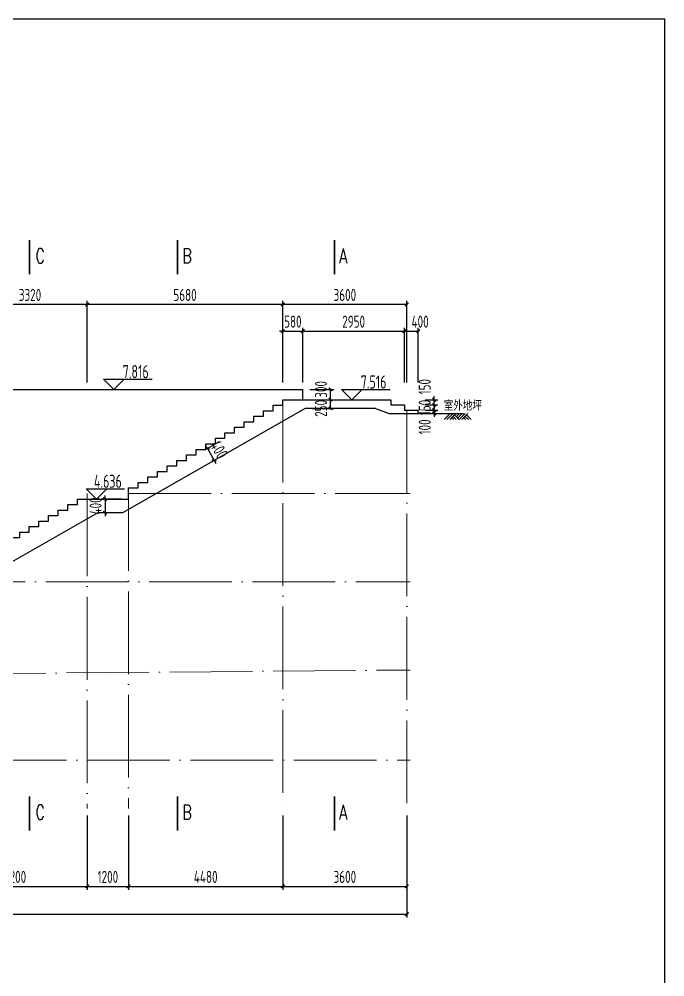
# Model space of a CAD drawing. Header units: millimetres. Extents: x -897614 to 191467, y -439928 to 101803.
# Drawn here: x 18604 to 37350, y -221105 to -193327 of the extents above; entities that cross this region are included whole.
import ezdxf

# ---------------------------------------------------------------- set-up
doc = ezdxf.new("R2010")
doc.units = ezdxf.units.MM
doc.header["$LTSCALE"] = 1000
doc.linetypes.add('ACAD_ISO04W100', pattern=[30, 24, -3, 0, -3])
for name, color, linetype in [('DIM_ELEV', 3, 'Continuous'), ('DIM_LEAD', 3, 'Continuous'), ('DIM_SYMB', 3, 'Continuous'), ('DMX', 7, 'Continuous'), ('gps', 233, 'Continuous'), ('JGKX', 7, 'Continuous')]:
    doc.layers.add(name, color=color, linetype=linetype)
doc.layers.add('DOTE', color=8, linetype='ACAD_ISO04W100', lineweight=9)
doc.layers.add('WALL', color=6, linetype='Continuous', lineweight=30)
doc.layers.add('DY', color=1, linetype='Continuous', plot=False)
doc.styles.add('_TCH_LABEL', font='COMPLEX', dxfattribs={"bigfont": 'GBCBIG'})
doc.styles.add('GPS', font='txt1.shx', dxfattribs={"width": 0.8, "bigfont": 'hztxt.shx'})
doc.styles.add('TSSD', font='tssdeng.shx', dxfattribs={"width": 0.7, "bigfont": 'tssdchn.shx'})
doc.dimstyles.new('TSD', dxfattribs={"dimtxt": 350, "dimasz": 100, "dimexe": 100, "dimexo": 200, "dimgap": 100, "dimtad": 1, "dimdec": 0, "dimzin": 0, "dimdsep": 46, "dimtxsty": 'TSSD', "dimblk": 'ARCHTICK', "dimcen": 0.09, "dimclrt": 7, "dimazin": 2, "dimtfac": 1, "dimtdec": 0, "dimtix": 1, "dimtmove": 2, "dimatfit": 3, "dimfxl": 0, "dimtolj": 1, "dimtzin": 0, "dimarcsym": 0})

# ---------------------------------------------------------------- blocks, each defined once
blk = doc.blocks.new('_ArchTick')
at = {"color": 0, "linetype": 'ByBlock', "const_width": 0.4}
blk.add_lwpolyline([(-0.5, -0.5), (0.5, 0.5)], dxfattribs=at)
blk = doc.blocks.new('*D70')
at = {"layer": 'Defpoints', "color": 0, "transparency": 16777216}
for p in [(16380, -216224), (20580, -216224), (20580, -218482)]:
    blk.add_point(p, dxfattribs=at)
at = {"layer": 'DIM_LEAD', "color": 0, "lineweight": -2, "transparency": 16777216}
for p, q in [((16380, -216424), (16380, -218582)), ((20580, -216424), (20580, -218582)), ((16380, -218482), (20580, -218482))]:
    blk.add_line(p, q, dxfattribs=at)
at = {"layer": 'DIM_LEAD', "color": 0, "lineweight": -2, "transparency": 16777216, "xscale": 100, "yscale": 100, "zscale": 100, "rotation": 180}
blk.add_blockref('_ArchTick', (16380, -218482), dxfattribs=at)
at = {"layer": 'DIM_LEAD', "color": 0, "lineweight": -2, "transparency": 16777216, "xscale": 100, "yscale": 100, "zscale": 100}
blk.add_blockref('_ArchTick', (20580, -218482), dxfattribs=at)
at = {"layer": 'DIM_LEAD', "color": 7, "transparency": 16777216, "insert": (18480, -218207), "char_height": 350, "attachment_point": 5, "style": 'TSSD'}
blk.add_mtext('\\A1;4200', dxfattribs=at)
blk = doc.blocks.new('*D71')
at = {"layer": 'Defpoints', "color": 0, "transparency": 16777216}
for p in [(20580, -216224), (21780, -216224), (21780, -218482)]:
    blk.add_point(p, dxfattribs=at)
at = {"layer": 'DIM_LEAD', "color": 0, "lineweight": -2, "transparency": 16777216}
for p, q in [((20580, -216424), (20580, -218582)), ((21780, -216424), (21780, -218582)), ((20580, -218482), (21780, -218482))]:
    blk.add_line(p, q, dxfattribs=at)
at = {"layer": 'DIM_LEAD', "color": 0, "lineweight": -2, "transparency": 16777216, "xscale": 100, "yscale": 100, "zscale": 100, "rotation": 180}
blk.add_blockref('_ArchTick', (20580, -218482), dxfattribs=at)
at = {"layer": 'DIM_LEAD', "color": 0, "lineweight": -2, "transparency": 16777216, "xscale": 100, "yscale": 100, "zscale": 100}
blk.add_blockref('_ArchTick', (21780, -218482), dxfattribs=at)
at = {"layer": 'DIM_LEAD', "color": 7, "transparency": 16777216, "insert": (21180, -218207), "char_height": 350, "attachment_point": 5, "style": 'TSSD'}
blk.add_mtext('\\A1;1200', dxfattribs=at)
blk = doc.blocks.new('*D72')
at = {"layer": 'Defpoints', "color": 0, "transparency": 16777216}
for p in [(21780, -216224), (26260, -216224), (26260, -218482)]:
    blk.add_point(p, dxfattribs=at)
at = {"layer": 'DIM_LEAD', "color": 0, "lineweight": -2, "transparency": 16777216}
for p, q in [((21780, -216424), (21780, -218582)), ((26260, -216424), (26260, -218582)), ((21780, -218482), (26260, -218482))]:
    blk.add_line(p, q, dxfattribs=at)
at = {"layer": 'DIM_LEAD', "color": 0, "lineweight": -2, "transparency": 16777216, "xscale": 100, "yscale": 100, "zscale": 100, "rotation": 180}
blk.add_blockref('_ArchTick', (21780, -218482), dxfattribs=at)
at = {"layer": 'DIM_LEAD', "color": 0, "lineweight": -2, "transparency": 16777216, "xscale": 100, "yscale": 100, "zscale": 100}
blk.add_blockref('_ArchTick', (26260, -218482), dxfattribs=at)
at = {"layer": 'DIM_LEAD', "color": 7, "transparency": 16777216, "insert": (24020, -218207), "char_height": 350, "attachment_point": 5, "style": 'TSSD'}
blk.add_mtext('\\A1;4480', dxfattribs=at)
blk = doc.blocks.new('*D73')
at = {"layer": 'Defpoints', "color": 0, "transparency": 16777216}
for p in [(26260, -216224), (29860, -216224), (29860, -218482)]:
    blk.add_point(p, dxfattribs=at)
at = {"layer": 'DIM_LEAD', "color": 0, "lineweight": -2, "transparency": 16777216}
for p, q in [((26260, -216424), (26260, -218582)), ((29860, -216424), (29860, -218582)), ((26260, -218482), (29860, -218482))]:
    blk.add_line(p, q, dxfattribs=at)
at = {"layer": 'DIM_LEAD', "color": 0, "lineweight": -2, "transparency": 16777216, "xscale": 100, "yscale": 100, "zscale": 100, "rotation": 180}
blk.add_blockref('_ArchTick', (26260, -218482), dxfattribs=at)
at = {"layer": 'DIM_LEAD', "color": 0, "lineweight": -2, "transparency": 16777216, "xscale": 100, "yscale": 100, "zscale": 100}
blk.add_blockref('_ArchTick', (29860, -218482), dxfattribs=at)
at = {"layer": 'DIM_LEAD', "color": 7, "transparency": 16777216, "insert": (28060, -218207), "char_height": 350, "attachment_point": 5, "style": 'TSSD'}
blk.add_mtext('\\A1;3600', dxfattribs=at)
blk = doc.blocks.new('*D74')
at = {"layer": 'Defpoints', "color": 0, "transparency": 16777216}
for p in [(-26300, -216224), (29860, -216224), (29860, -219287)]:
    blk.add_point(p, dxfattribs=at)
at = {"layer": 'DIM_LEAD', "color": 0, "lineweight": -2, "transparency": 16777216}
for p, q in [((-26300, -216424), (-26300, -219387)), ((29860, -216424), (29860, -219387)), ((-26300, -219287), (29860, -219287))]:
    blk.add_line(p, q, dxfattribs=at)
at = {"layer": 'DIM_LEAD', "color": 0, "lineweight": -2, "transparency": 16777216, "xscale": 100, "yscale": 100, "zscale": 100, "rotation": 180}
blk.add_blockref('_ArchTick', (-26300, -219287), dxfattribs=at)
at = {"layer": 'DIM_LEAD', "color": 0, "lineweight": -2, "transparency": 16777216, "xscale": 100, "yscale": 100, "zscale": 100}
blk.add_blockref('_ArchTick', (29860, -219287), dxfattribs=at)
at = {"layer": 'DIM_LEAD', "color": 7, "transparency": 16777216, "insert": (1780, -219012), "char_height": 350, "attachment_point": 5, "style": 'TSSD'}
blk.add_mtext('\\A1;56160', dxfattribs=at)
blk = doc.blocks.new('*D120')
at = {"layer": 'Defpoints', "color": 0, "transparency": 16777216}
for p in [(21780, -207246), (21097, -207646), (21780, -207646)]:
    blk.add_point(p, dxfattribs=at)
at = {"layer": 'DIM_LEAD', "color": 0, "lineweight": -2, "transparency": 16777216}
for p, q in [((21097, -207246), (21097, -207146)), ((21580, -207246), (20997, -207246)), ((21097, -207246), (21097, -207646)), ((21580, -207646), (20997, -207646)), ((21097, -207646), (21097, -207746))]:
    blk.add_line(p, q, dxfattribs=at)
at = {"layer": 'DIM_LEAD', "color": 0, "lineweight": -2, "transparency": 16777216, "xscale": 100, "yscale": 100, "zscale": 100}
for p, rotation in [((21097, -207246), 270), ((21097, -207646), 90)]:
    blk.add_blockref('_ArchTick', p, dxfattribs=dict(at, rotation=rotation))
at = {"layer": 'DIM_LEAD', "color": 7, "transparency": 16777216, "insert": (20822, -207446), "char_height": 350, "attachment_point": 5, "rotation": 90, "style": 'TSSD'}
blk.add_mtext('\\A1;400', dxfattribs=at)
blk = doc.blocks.new('*D121')
at = {"layer": 'Defpoints', "color": 0, "transparency": 16777216}
for p in [(26908, -204366), (27642, -204366), (26908, -204616)]:
    blk.add_point(p, dxfattribs=at)
at = {"layer": 'DIM_LEAD', "color": 0, "lineweight": -2, "transparency": 16777216}
for p, q in [((27108, -204366), (27742, -204366)), ((27642, -204616), (27642, -204366)), ((27108, -204616), (27742, -204616))]:
    blk.add_line(p, q, dxfattribs=at)
at = {"layer": 'DIM_LEAD', "color": 0, "lineweight": -2, "transparency": 16777216, "xscale": 100, "yscale": 100, "zscale": 100}
for p, rotation in [((27642, -204366), 90), ((27642, -204616), 270)]:
    blk.add_blockref('_ArchTick', p, dxfattribs=dict(at, rotation=rotation))
at = {"layer": 'DIM_LEAD', "color": 7, "transparency": 16777216, "insert": (27367, -204616), "char_height": 350, "attachment_point": 5, "rotation": 90, "style": 'TSSD'}
blk.add_mtext('\\A1;250', dxfattribs=at)
blk = doc.blocks.new('*D130')
at = {"layer": 'Defpoints', "color": 0, "transparency": 16777216}
for p in [(24580, -205486), (24778, -205833), (24266, -206126)]:
    blk.add_point(p, dxfattribs=at)
at = {"layer": 'DIM_LEAD', "color": 0, "lineweight": -2, "transparency": 16777216}
for p, q in [((24406, -205585), (23981, -205828)), ((24068, -205778), (24018, -205691)), ((24068, -205778), (24266, -206126)), ((24605, -205932), (24179, -206175)), ((24266, -206126), (24316, -206212))]:
    blk.add_line(p, q, dxfattribs=at)
at = {"layer": 'DIM_LEAD', "color": 0, "lineweight": -2, "transparency": 16777216, "xscale": 100, "yscale": 100, "zscale": 100}
for p, rotation in [((24068, -205778), 299.7448812969422), ((24266, -206126), 119.7448812969422)]:
    blk.add_blockref('_ArchTick', p, dxfattribs=dict(at, rotation=rotation))
at = {"layer": 'DIM_LEAD', "color": 7, "transparency": 16777216, "insert": (24406, -205815), "char_height": 350, "attachment_point": 5, "rotation": 299.7449, "style": 'TSSD'}
blk.add_mtext('\\A1;400', dxfattribs=at)
blk = doc.blocks.new('*D151')
at = {"layer": 'Defpoints', "color": 0, "transparency": 16777216}
for p in [(26260, -201602), (26260, -204066, 0), (29860, -204066, 0)]:
    blk.add_point(p, dxfattribs=at)
at = {"layer": 'DIM_LEAD', "color": 0, "lineweight": -2, "transparency": 16777216}
for p, q in [((26260, -203866), (26260, -201502)), ((29860, -201602), (26260, -201602)), ((29860, -203866), (29860, -201502))]:
    blk.add_line(p, q, dxfattribs=at)
at = {"layer": 'DIM_LEAD', "color": 0, "lineweight": -2, "transparency": 16777216, "xscale": 100, "yscale": 100, "zscale": 100, "rotation": 180}
blk.add_blockref('_ArchTick', (26260, -201602), dxfattribs=at)
at = {"layer": 'DIM_LEAD', "color": 0, "lineweight": -2, "transparency": 16777216, "xscale": 100, "yscale": 100, "zscale": 100}
blk.add_blockref('_ArchTick', (29860, -201602), dxfattribs=at)
at = {"layer": 'DIM_LEAD', "color": 7, "transparency": 16777216, "insert": (28060, -201327), "char_height": 350, "attachment_point": 5, "style": 'TSSD'}
blk.add_mtext('\\A1;3600', dxfattribs=at)
blk = doc.blocks.new('*D152')
at = {"layer": 'Defpoints', "color": 0, "transparency": 16777216}
for p in [(20580, -201602), (20580, -204066, 0), (26260, -204066, 0)]:
    blk.add_point(p, dxfattribs=at)
at = {"layer": 'DIM_LEAD', "color": 0, "lineweight": -2, "transparency": 16777216}
for p, q in [((20580, -203866), (20580, -201502)), ((26260, -201602), (20580, -201602)), ((26260, -203866), (26260, -201502))]:
    blk.add_line(p, q, dxfattribs=at)
at = {"layer": 'DIM_LEAD', "color": 0, "lineweight": -2, "transparency": 16777216, "xscale": 100, "yscale": 100, "zscale": 100, "rotation": 180}
blk.add_blockref('_ArchTick', (20580, -201602), dxfattribs=at)
at = {"layer": 'DIM_LEAD', "color": 0, "lineweight": -2, "transparency": 16777216, "xscale": 100, "yscale": 100, "zscale": 100}
blk.add_blockref('_ArchTick', (26260, -201602), dxfattribs=at)
at = {"layer": 'DIM_LEAD', "color": 7, "transparency": 16777216, "insert": (23420, -201327), "char_height": 350, "attachment_point": 5, "style": 'TSSD'}
blk.add_mtext('\\A1;5680', dxfattribs=at)
blk = doc.blocks.new('*D153')
at = {"layer": 'Defpoints', "color": 0, "transparency": 16777216}
for p in [(17260, -201602), (17260, -204066, 0), (20580, -204066, 0)]:
    blk.add_point(p, dxfattribs=at)
at = {"layer": 'DIM_LEAD', "color": 0, "lineweight": -2, "transparency": 16777216}
for p, q in [((17260, -203866), (17260, -201502)), ((20580, -201602), (17260, -201602)), ((20580, -203866), (20580, -201502))]:
    blk.add_line(p, q, dxfattribs=at)
at = {"layer": 'DIM_LEAD', "color": 0, "lineweight": -2, "transparency": 16777216, "xscale": 100, "yscale": 100, "zscale": 100, "rotation": 180}
blk.add_blockref('_ArchTick', (17260, -201602), dxfattribs=at)
at = {"layer": 'DIM_LEAD', "color": 0, "lineweight": -2, "transparency": 16777216, "xscale": 100, "yscale": 100, "zscale": 100}
blk.add_blockref('_ArchTick', (20580, -201602), dxfattribs=at)
at = {"layer": 'DIM_LEAD', "color": 7, "transparency": 16777216, "insert": (18920, -201327), "char_height": 350, "attachment_point": 5, "style": 'TSSD'}
blk.add_mtext('\\A1;3320', dxfattribs=at)
blk = doc.blocks.new('*D900')
at = {"layer": 'Defpoints', "color": 0, "transparency": 16777216}
for p in [(30190, -204666, 0), (30654, -204666), (30190, -204766)]:
    blk.add_point(p, dxfattribs=at)
at = {"layer": 'DIM_LEAD', "color": 0, "lineweight": -2, "transparency": 16777216}
for p, q in [((30390, -204666), (30754, -204666)), ((30654, -204666), (30654, -204566)), ((30654, -204766), (30654, -204666)), ((30390, -204766), (30754, -204766)), ((30654, -204766), (30654, -204866))]:
    blk.add_line(p, q, dxfattribs=at)
at = {"layer": 'DIM_LEAD', "color": 0, "lineweight": -2, "transparency": 16777216, "xscale": 100, "yscale": 100, "zscale": 100}
for p, rotation in [((30654, -204666), 270), ((30654, -204766), 90)]:
    blk.add_blockref('_ArchTick', p, dxfattribs=dict(at, rotation=rotation))
at = {"layer": 'DIM_LEAD', "color": 7, "transparency": 16777216, "insert": (30379, -205155), "char_height": 350, "attachment_point": 5, "rotation": 90, "style": 'TSSD'}
blk.add_mtext('\\A1;100', dxfattribs=at)
blk = doc.blocks.new('*D901')
at = {"layer": 'Defpoints', "color": 0, "transparency": 16777216}
for p in [(30190, -204516, 0), (30190, -204666, 0), (30654, -204516)]:
    blk.add_point(p, dxfattribs=at)
at = {"layer": 'DIM_LEAD', "color": 0, "lineweight": -2, "transparency": 16777216}
for p, q in [((30654, -204516), (30654, -204416)), ((30390, -204516), (30754, -204516)), ((30390, -204666), (30754, -204666)), ((30654, -204666), (30654, -204516)), ((30654, -204666), (30654, -204766))]:
    blk.add_line(p, q, dxfattribs=at)
at = {"layer": 'DIM_LEAD', "color": 0, "lineweight": -2, "transparency": 16777216, "xscale": 100, "yscale": 100, "zscale": 100}
for p, rotation in [((30654, -204516), 270), ((30654, -204666), 90)]:
    blk.add_blockref('_ArchTick', p, dxfattribs=dict(at, rotation=rotation))
at = {"layer": 'DIM_LEAD', "color": 7, "transparency": 16777216, "insert": (30379, -204591), "char_height": 350, "attachment_point": 5, "rotation": 90, "style": 'TSSD'}
blk.add_mtext('\\A1;150', dxfattribs=at)
blk = doc.blocks.new('*D902')
at = {"layer": 'Defpoints', "color": 0, "transparency": 16777216}
for p in [(30190, -204366, 0), (30654, -204366), (30190, -204516, 0)]:
    blk.add_point(p, dxfattribs=at)
at = {"layer": 'DIM_LEAD', "color": 0, "lineweight": -2, "transparency": 16777216}
for p, q in [((30390, -204366), (30754, -204366)), ((30654, -204366), (30654, -204266)), ((30654, -204516), (30654, -204366)), ((30390, -204516), (30754, -204516)), ((30654, -204516), (30654, -204616))]:
    blk.add_line(p, q, dxfattribs=at)
at = {"layer": 'DIM_LEAD', "color": 0, "lineweight": -2, "transparency": 16777216, "xscale": 100, "yscale": 100, "zscale": 100}
for p, rotation in [((30654, -204366), 270), ((30654, -204516), 90)]:
    blk.add_blockref('_ArchTick', p, dxfattribs=dict(at, rotation=rotation))
at = {"layer": 'DIM_LEAD', "color": 7, "transparency": 16777216, "insert": (30379, -203989), "char_height": 350, "attachment_point": 5, "rotation": 90, "style": 'TSSD'}
blk.add_mtext('\\A1;150', dxfattribs=at)
blk = doc.blocks.new('*D903')
at = {"layer": 'Defpoints', "color": 0, "transparency": 16777216}
for p in [(26840, -202376), (26260, -204066, 0), (26840, -204066, 0)]:
    blk.add_point(p, dxfattribs=at)
at = {"layer": 'DIM_LEAD', "color": 0, "lineweight": -2, "transparency": 16777216}
for p, q in [((26260, -202376), (26160, -202376)), ((26260, -203866), (26260, -202276)), ((26260, -202376), (26840, -202376)), ((26840, -203866), (26840, -202276)), ((26840, -202376), (26940, -202376))]:
    blk.add_line(p, q, dxfattribs=at)
at = {"layer": 'DIM_LEAD', "color": 0, "lineweight": -2, "transparency": 16777216, "xscale": 100, "yscale": 100, "zscale": 100}
blk.add_blockref('_ArchTick', (26260, -202376), dxfattribs=at)
at = {"layer": 'DIM_LEAD', "color": 0, "lineweight": -2, "transparency": 16777216, "xscale": 100, "yscale": 100, "zscale": 100, "rotation": 180}
blk.add_blockref('_ArchTick', (26840, -202376), dxfattribs=at)
at = {"layer": 'DIM_LEAD', "color": 7, "transparency": 16777216, "insert": (26550, -202101), "char_height": 350, "attachment_point": 5, "style": 'TSSD'}
blk.add_mtext('\\A1;580', dxfattribs=at)
blk = doc.blocks.new('*D904')
at = {"layer": 'Defpoints', "color": 0, "transparency": 16777216}
for p in [(29790, -202376), (26840, -204066, 0), (29790, -204066, 0)]:
    blk.add_point(p, dxfattribs=at)
at = {"layer": 'DIM_LEAD', "color": 0, "lineweight": -2, "transparency": 16777216}
for p, q in [((26840, -203866), (26840, -202276)), ((26840, -202376), (29790, -202376)), ((29790, -203866), (29790, -202276))]:
    blk.add_line(p, q, dxfattribs=at)
at = {"layer": 'DIM_LEAD', "color": 0, "lineweight": -2, "transparency": 16777216, "xscale": 100, "yscale": 100, "zscale": 100, "rotation": 180}
blk.add_blockref('_ArchTick', (26840, -202376), dxfattribs=at)
at = {"layer": 'DIM_LEAD', "color": 0, "lineweight": -2, "transparency": 16777216, "xscale": 100, "yscale": 100, "zscale": 100}
blk.add_blockref('_ArchTick', (29790, -202376), dxfattribs=at)
at = {"layer": 'DIM_LEAD', "color": 7, "transparency": 16777216, "insert": (28315, -202101), "char_height": 350, "attachment_point": 5, "style": 'TSSD'}
blk.add_mtext('\\A1;2950', dxfattribs=at)
blk = doc.blocks.new('*D905')
at = {"layer": 'Defpoints', "color": 0, "transparency": 16777216}
for p in [(30190, -202376), (29790, -204066, 0), (30190, -204066, 0)]:
    blk.add_point(p, dxfattribs=at)
at = {"layer": 'DIM_LEAD', "color": 0, "lineweight": -2, "transparency": 16777216}
for p, q in [((29790, -203866), (29790, -202276)), ((29790, -202376), (30190, -202376)), ((30190, -203866), (30190, -202276))]:
    blk.add_line(p, q, dxfattribs=at)
at = {"layer": 'DIM_LEAD', "color": 0, "lineweight": -2, "transparency": 16777216, "xscale": 100, "yscale": 100, "zscale": 100, "rotation": 180}
blk.add_blockref('_ArchTick', (29790, -202376), dxfattribs=at)
at = {"layer": 'DIM_LEAD', "color": 0, "lineweight": -2, "transparency": 16777216, "xscale": 100, "yscale": 100, "zscale": 100}
blk.add_blockref('_ArchTick', (30190, -202376), dxfattribs=at)
at = {"layer": 'DIM_LEAD', "color": 7, "transparency": 16777216, "insert": (30244, -202101), "char_height": 350, "attachment_point": 5, "style": 'TSSD'}
blk.add_mtext('\\A1;400', dxfattribs=at)
blk = doc.blocks.new('*D912')
at = {"layer": 'Defpoints', "color": 0, "transparency": 16777216}
for p in [(26840, -204066), (27642, -204066), (26908, -204366, 0)]:
    blk.add_point(p, dxfattribs=at)
at = {"layer": 'DIM_LEAD', "color": 0, "lineweight": -2, "transparency": 16777216}
for p, q in [((27040, -204066), (27742, -204066)), ((27642, -204366), (27642, -204066)), ((27108, -204366), (27742, -204366))]:
    blk.add_line(p, q, dxfattribs=at)
at = {"layer": 'DIM_LEAD', "color": 0, "lineweight": -2, "transparency": 16777216, "xscale": 100, "yscale": 100, "zscale": 100}
for p, rotation in [((27642, -204066), 90), ((27642, -204366), 270)]:
    blk.add_blockref('_ArchTick', p, dxfattribs=dict(at, rotation=rotation))
at = {"layer": 'DIM_LEAD', "color": 7, "transparency": 16777216, "insert": (27367, -204066), "char_height": 350, "attachment_point": 5, "rotation": 90, "style": 'TSSD'}
blk.add_mtext('\\A1;300', dxfattribs=at)

msp = doc.modelspace()

# ---------------------------------------------------------------- linework, layer by layer
at = {"layer": 'DIM_ELEV'}
for p, q in [((21355.30745, -204065.66326), (21055.30745, -203765.66326)), ((21055.30745, -203765.66326), (22464.09986, -203765.66326)), ((21355.30745, -204065.66326), (21655.30745, -203765.66326)), ((28264.44242, -204365.66326), (27964.44242, -204065.66326)), ((27964.44242, -204065.66326), (29373.23483, -204065.66326)), ((28264.44242, -204365.66326), (28564.44242, -204065.66326)), ((20845.14869, -207245.66326), (20545.14869, -206945.66326)), ((20545.14869, -206945.66326), (21661.64869, -206945.66326)), ((20845.14869, -207245.66326), (21145.14869, -206945.66326))]:
    msp.add_line(p, q, dxfattribs=at)
at = {"layer": 'DIM_SYMB', "const_width": 50, "elevation": 0}
for points in [[(18905.26245, -199729.23535), (18905.26245, -200729.23535)], [(23198.07342, -199729.23535), (23198.07342, -200729.23535)], [(27762.71723, -199729.23535), (27762.71723, -200729.23535)], [(18905.26245, -215866.89487), (18905.26245, -216866.89487)], [(23198.07342, -215866.89487), (23198.07342, -216866.89487)], [(27762.71723, -215866.89487), (27762.71723, -216866.89487)]]:
    msp.add_lwpolyline(points, dxfattribs=at)
at = {"layer": 'DMX', "color": 7}
msp.add_line((29344.43377, -204765.66326, 0), (31500.88189, -204765.66326, 0), dxfattribs=at)
at = {"layer": 'DOTE', "ltscale": 0.1}
for p, q in [((26259.76742, -204365.66326), (26259.76742, -216224.33185)), ((29859.76742, -204665.66326), (29859.76742, -216224.33185)), ((21779.76742, -206925.66326), (21779.76742, -216224.33185)), ((20579.76742, -207085.66326), (20579.76742, -216224.33185)), ((21779.76742, -207085.66326), (29959.76742, -207085.66326)), ((16379.76742, -209645.66326), (29959.76742, -209645.66326)), ((10979.76742, -212365.66326), (29959.76742, -212205.66326)), ((5579.76742, -214815.66326), (29959.76742, -214815.66326))]:
    msp.add_line(p, q, dxfattribs=at)
at = {"layer": 'DY'}
msp.add_lwpolyline([(-36900.37084, -235327.44745), (37349.62916, -235327.44745), (37349.62916, -193327.44745), (-36900.37084, -193327.44745)], close=True, dxfattribs=at)
at = {"layer": 'gps'}
for p, q in [((30941.15589, -204941.63207, 0), (31117.1247, -204765.66326, 0)), ((31023.46288, -204941.63207, 0), (31199.43169, -204765.66326, 0)), ((31105.76987, -204941.63207, 0), (31281.73868, -204765.66326, 0)), ((31210.78651, -204941.63207, 0), (31158.27819, -204889.12375, 0)), ((31293.0935, -204941.63207, 0), (31199.43169, -204847.97025, 0)), ((31375.40049, -204941.63207, 0), (31240.58518, -204806.81676, 0)), ((31293.0935, -204859.32508, 0), (31386.75532, -204765.66326, 0)), ((31334.247, -204900.47858, 0), (31469.06231, -204765.66326, 0)), ((31375.40049, -204941.63207, 0), (31551.3693, -204765.66326, 0)), ((31457.70748, -204941.63207, 0), (31633.67629, -204765.66326, 0)), ((31562.72412, -204941.63207, 0), (31510.2158, -204889.12375, 0)), ((31645.03111, -204941.63207, 0), (31551.3693, -204847.97025, 0)), ((31727.3381, -204941.63207, 0), (31592.52279, -204806.81676, 0))]:
    msp.add_line(p, q, dxfattribs=at)
at = {"layer": 'JGKX', "ltscale": 2}
for p in [(17259.76742, -204065.66326), (26839.68721, -204365.66326)]:
    msp.add_line(p, (26839.68721, -204065.66326), dxfattribs=at)
at = {"layer": 'WALL', "ltscale": 2}
for p, q in [((26259.76742, -204525.66326), (26259.76742, -204365.66326)), ((26259.76742, -204365.66326), (29389.76742, -204365.66326)), ((29389.76742, -204365.66326), (29389.76742, -204515.66326)), ((25699.76742, -204845.66326), (25699.76742, -204685.66326)), ((25699.76742, -204685.66326), (25979.76742, -204685.66326)), ((25979.76742, -204685.66326), (25979.76742, -204525.66326)), ((25979.76742, -204525.66326), (26259.76742, -204525.66326)), ((28944.43377, -204615.66326, 0), (26908.49319, -204615.66326)), ((28944.43377, -204615.66326, 0), (29344.43377, -204765.66326, 0)), ((29389.76742, -204515.66326), (29789.76742, -204515.66326)), ((29789.76742, -204515.66326), (29789.76742, -204665.66326)), ((29789.76742, -204665.66326), (30189.76742, -204665.66326)), ((30189.76742, -204765.66326, 0), (30189.76742, -204665.66326)), ((25419.76742, -205005.66326), (25419.76742, -204845.66326)), ((25419.76742, -204845.66326), (25699.76742, -204845.66326)), ((29344.43377, -204765.66326, 0), (30189.76742, -204765.66326, 0)), ((24859.76742, -205325.66326), (24859.76742, -205165.66326)), ((24859.76742, -205165.66326), (25139.76742, -205165.66326)), ((25139.76742, -205165.66326), (25139.76742, -205005.66326)), ((25139.76742, -205005.66326), (25419.76742, -205005.66326)), ((24299.76742, -205645.66326), (24299.76742, -205485.66326)), ((24299.76742, -205485.66326), (24579.76742, -205485.66326)), ((24579.76742, -205485.66326), (24579.76742, -205325.66326)), ((24579.76742, -205325.66326), (24859.76742, -205325.66326)), ((23739.76742, -205965.66326), (23739.76742, -205805.66326)), ((23739.76742, -205805.66326), (24019.76742, -205805.66326)), ((24019.76742, -205805.66326), (24019.76742, -205645.66326)), ((24019.76742, -205645.66326), (24299.76742, -205645.66326)), ((23459.76742, -206125.66326), (23459.76742, -205965.66326)), ((23459.76742, -205965.66326), (23739.76742, -205965.66326)), ((22899.76742, -206445.66326), (22899.76742, -206285.66326)), ((22899.76742, -206285.66326), (23179.76742, -206285.66326)), ((23179.76742, -206285.66326), (23179.76742, -206125.66326)), ((23179.76742, -206125.66326), (23459.76742, -206125.66326)), ((22339.76742, -206765.66326), (22339.76742, -206605.66326)), ((22339.76742, -206605.66326), (22619.76742, -206605.66326)), ((22619.76742, -206605.66326), (22619.76742, -206445.66326)), ((22619.76742, -206445.66326), (22899.76742, -206445.66326)), ((21779.76742, -207245.66326), (21779.76742, -206925.66326)), ((21779.76742, -206925.66326), (22059.76742, -206925.66326)), ((22059.76742, -206925.66326), (22059.76742, -206765.66326)), ((22059.76742, -206765.66326), (22339.76742, -206765.66326)), ((20019.76742, -207565.66326), (20019.76742, -207405.66326)), ((20019.76742, -207405.66326), (20299.76742, -207405.66326)), ((20299.76742, -207405.66326), (20299.76742, -207245.66326)), ((20299.76742, -207245.66326), (21779.76742, -207245.66326)), ((19459.76742, -207885.66326), (19459.76742, -207725.66326)), ((19459.76742, -207725.66326), (19739.76742, -207725.66326)), ((19739.76742, -207725.66326), (19739.76742, -207565.66326)), ((19739.76742, -207565.66326), (20019.76742, -207565.66326)), ((21605.99319, -207645.66326), (20887.54964, -207645.66326)), ((18899.76742, -208205.66326), (18899.76742, -208045.66326)), ((18899.76742, -208045.66326), (19179.76742, -208045.66326)), ((19179.76742, -208045.66326), (19179.76742, -207885.66326)), ((19179.76742, -207885.66326), (19459.76742, -207885.66326)), ((18619.76742, -208365.66326), (18619.76742, -208205.66326)), ((18619.76742, -208205.66326), (18899.76742, -208205.66326)), ((18339.76742, -208365.66326), (18619.76742, -208365.66326))]:
    msp.add_line(p, q, dxfattribs=at)
at = {"layer": 'WALL'}
for p, q in [((26908.49319, -204615.66326), (21605.99319, -207645.66326)), ((20887.54964, -207645.66326), (16232.54964, -210305.66326))]:
    msp.add_line(p, q, dxfattribs=at)

# ---------------------------------------------------------------- texts
at = {"layer": 'DIM_ELEV', "style": 'TSSD', "width": 0.7}
for s, p in [('7.816', (21610.83284, -203741.56822)), ('7.516', (28519.9678, -204041.56822)), ('4.636', (20774.49198, -206921.56822))]:
    msp.add_text(s, height=380, dxfattribs=at).set_placement(p)
at = {"layer": 'DIM_SYMB', "style": '_TCH_LABEL', "width": 0.705882}
for s, p in [('C', (19080.66714, -200406.64487, 0)), ('B', (23344.90667, -200406.64487, 0)), ('A', (27895.26477, -200406.64487, 0)), ('C', (19080.66714, -216544.30439, 0)), ('B', (23344.90667, -216544.30439, 0)), ('A', (27895.26477, -216544.30439, 0))]:
    msp.add_text(s, height=425, dxfattribs=at).set_placement(p)
at = {"layer": 'gps', "color": 7, "style": 'GPS', "width": 0.8}
msp.add_text('室外地坪', height=300, dxfattribs=at).set_placement((30931.80328, -204686.07568, 0))

# ---------------------------------------------------------------- dimensions: what is measured, and where the dimension line sits
at = {"layer": 'DIM_LEAD'}
for base, p1, p2, angle, picture, middle in [((17259.76742, -201601.70575, 0), (20579.76742, -204065.66326), (17259.76742, -204065.66326), 180, '*D153', (18919.76742, -201326.70575, 0)), ((20579.76742, -201601.70575, 0), (26259.76742, -204065.66326), (20579.76742, -204065.66326), 180, '*D152', (23419.76742, -201326.70575, 0)), ((26259.76742, -201601.70575, 0), (29859.76742, -204065.66326), (26259.76742, -204065.66326), 180, '*D151', (28059.76742, -201326.70575, 0)), ((30653.71546, -204515.66326, 0), (30189.76742, -204665.66326), (30189.76742, -204515.66326), 90, '*D901', (30378.71546, -204590.66326, 0)), ((24266.17592, -206125.55885), (24579.76742, -205485.66326), (24778.22299, -205832.96052), 299.744881297, '*D130', (24405.715, -205815.47201)), ((21097.14491, -207645.66326), (21779.76742, -207245.66326), (21779.76742, -207645.66326), 90, '*D120', (20822.14491, -207445.66326))]:
    dim = msp.add_linear_dim(base=base, p1=p1, p2=p2, angle=angle, dimstyle='TSD', override={"dimtfillclr": 256}, dxfattribs=at)
    dim.commit()
    dim.dimension.update_dxf_attribs({"geometry": picture, "text_midpoint": middle})
for base, p1, p2, picture, middle in [((26839.68721, -202376.11305, 0), (26259.76742, -204065.66326), (26839.68721, -204065.66326), '*D903', (26549.72731, -202101.11305, 0)), ((29789.76742, -202376.11305, 0), (26839.68721, -204065.66326), (29789.76742, -204065.66326), '*D904', (28314.72731, -202101.11305, 0)), ((29859.76742, -219286.97982), (-26300.2326, -216224.33185), (29859.76742, -216224.33185), '*D74', (1779.76741, -219011.97982)), ((20579.76742, -218482.47455), (16379.76742, -216224.33185), (20579.76742, -216224.33185), '*D70', (18479.76742, -218207.47455)), ((21779.76742, -218482.47455), (20579.76742, -216224.33185), (21779.76742, -216224.33185), '*D71', (21179.76742, -218207.47455)), ((26259.76742, -218482.47455), (21779.76742, -216224.33185), (26259.76742, -216224.33185), '*D72', (24019.76742, -218207.47455)), ((29859.76742, -218482.47455), (26259.76742, -216224.33185), (29859.76742, -216224.33185), '*D73', (28059.76742, -218207.47455))]:
    dim = msp.add_linear_dim(base=base, p1=p1, p2=p2, dimstyle='TSD', override={"dimtfillclr": 256}, dxfattribs=at)
    dim.commit()
    dim.dimension.update_dxf_attribs({"geometry": picture, "text_midpoint": middle})
dim = msp.add_linear_dim(base=(30189.76742, -202376.11305, 0), p1=(29789.76742, -204065.66326), p2=(30189.76742, -204065.66326), dimstyle='TSD', override={"dimtfillclr": 256}, dxfattribs=at)
dim.commit()
dim.dimension.update_dxf_attribs({"geometry": '*D905', "text_midpoint": (30244.19049, -202101.11305, 0), "dimtype": 160})
for base, p1, p2, picture, middle in [((30653.71546, -204365.66326, 0), (30189.76742, -204515.66326), (30189.76742, -204365.66326), '*D902', (30378.71546, -203988.73667, 0)), ((27642.35616, -204065.66326, 0), (26908.49319, -204365.66326), (26839.68721, -204065.66326, 0), '*D912', (27367.35616, -204065.66326, 0)), ((27642.35616, -204365.66326), (26908.49319, -204615.66326), (26908.49319, -204365.66326), '*D121', (27367.35616, -204615.66326)), ((30653.71546, -204665.66326, 0), (30189.76742, -204765.66326, 0), (30189.76742, -204665.66326), '*D900', (30378.71546, -205155.1742, 0))]:
    dim = msp.add_linear_dim(base=base, p1=p1, p2=p2, angle=90, dimstyle='TSD', override={"dimtfillclr": 256}, dxfattribs=at)
    dim.commit()
    dim.dimension.update_dxf_attribs({"geometry": picture, "text_midpoint": middle, "dimtype": 160})

doc.saveas('drawing.dxf')
